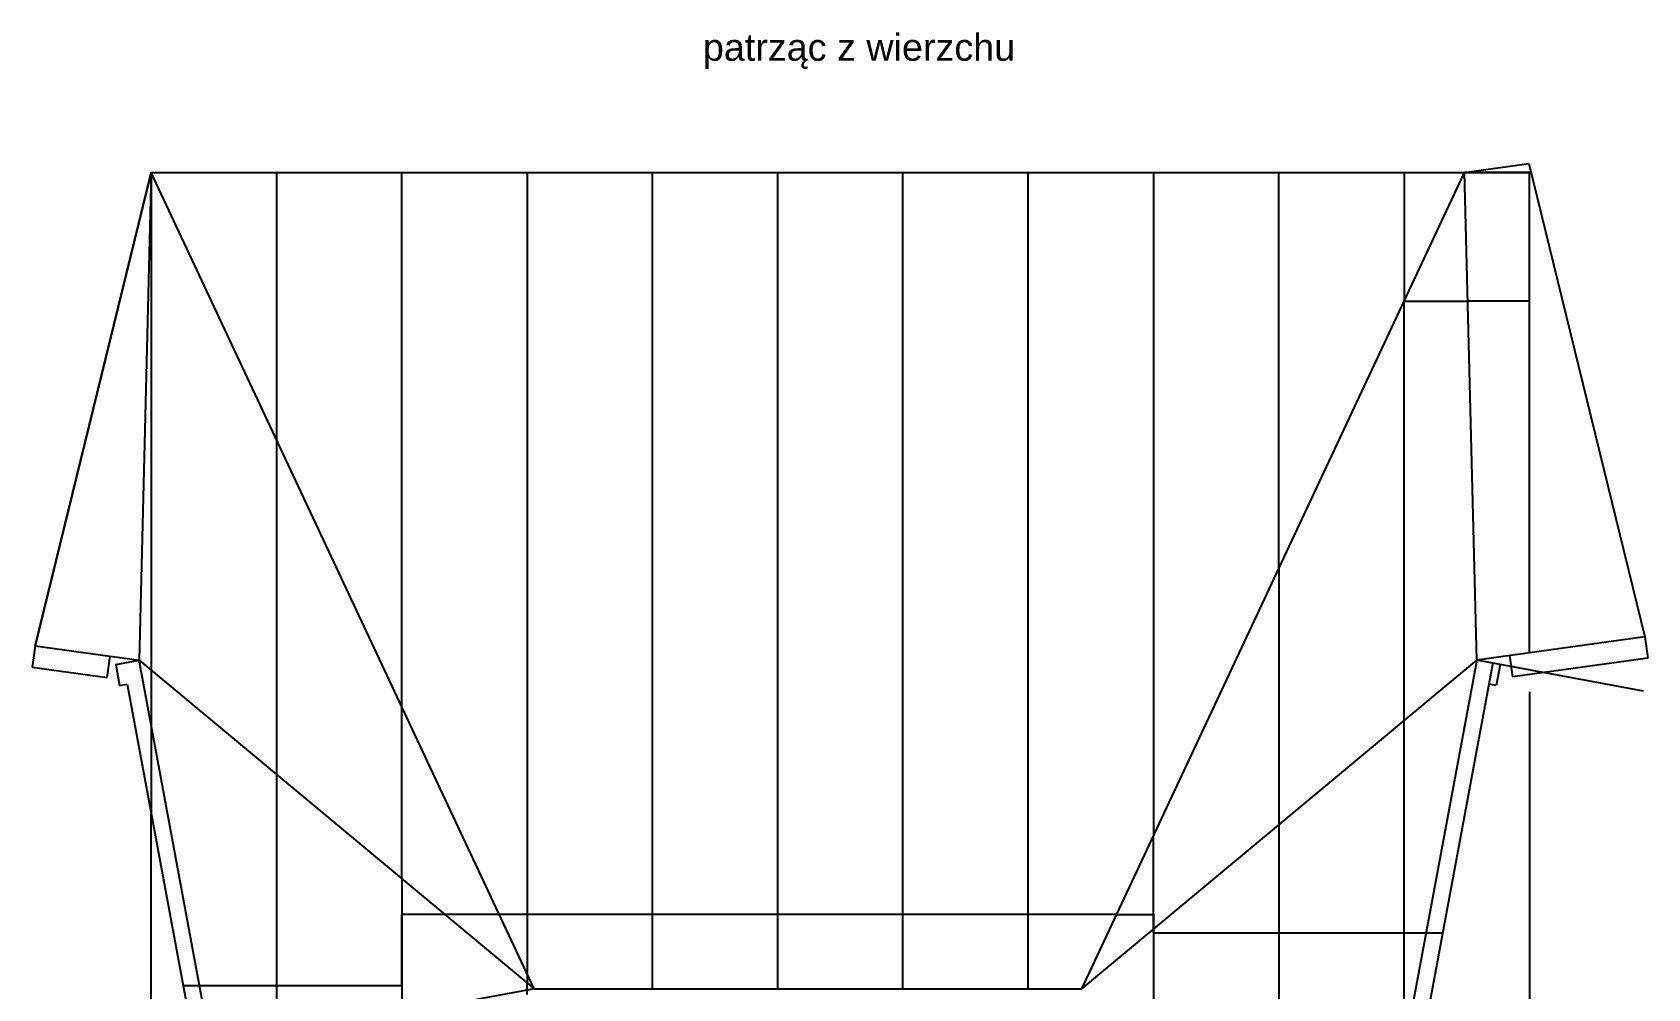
# Model space of a CAD drawing. Header units: millimetres. Extents: x -1487 to 2622, y -1920 to 1543.
# Drawn here: x -110 to 1386, y -756 to 130 of the extents above; entities that cross this region are included whole.
import ezdxf

# ---------------------------------------------------------------- set-up
doc = ezdxf.new("R2010")
doc.units = ezdxf.units.MM
for name, color, linetype in [('+bryła6', 122, 'Continuous'), ('+kalenica główna', 70, 'Continuous'), ('literki', 7, 'Continuous')]:
    doc.layers.add(name, color=color, linetype=linetype)
doc.layers.add('+szwy5.s', color=170, linetype='Continuous', transparency=0.6)
doc.layers.add('obecna przycieta szmata', color=211, linetype='Continuous', transparency=0.6)
doc.styles.get("Standard").update_dxf_attribs({"font": 'arial.ttf'})

msp = doc.modelspace()

# ---------------------------------------------------------------- linework, layer by layer
at = {"layer": '+bryła6', "transparency": 33554687, "extrusion": (-0.398949, 0.723319, 0.563604)}
for p, q in [((0, 0), (-11.297, -451.401)), ((-11.297, -451.401), (354.5, -755.646, 0))]:
    msp.add_line(p, q, dxfattribs=at)
at = {"layer": '+bryła6', "transparency": 33554687, "extrusion": (3.50499e-11, 0.91048, 0.413554)}
for p, q in [((354.5, -755.646), (0, 0)), ((861.5, -755.646), (1216, 0))]:
    msp.add_line(p, q, dxfattribs=at)
at = {"layer": '+bryła6', "transparency": 33554687, "extrusion": (-0.008326, 0.060355, 0.998142)}
for p, q in [((1216, 0), (1275.437, 8.2, 0)), ((1382.824, -429.945, 0), (1227.297, -451.401, 0))]:
    msp.add_line(p, q, dxfattribs=at)
at = {"layer": '+bryła6', "transparency": 33554687}
for p, q in [((1275.437, 8.2, 0), (1382.824, -429.945, 0)), ((354.5, -755.646), (861.5, -755.646))]:
    msp.add_line(p, q, dxfattribs=at)
at = {"layer": '+bryła6', "transparency": 33554687, "extrusion": (0.098073, 0.71088, 0.696442)}
for q in [(0, 0), (-11.297, -451.401)]:
    msp.add_line((-107.387, -438.145), q, dxfattribs=at)
at = {"layer": '+bryła6', "transparency": 33554687, "extrusion": (0.674861, 0.077452, 0.733869)}
msp.add_line((1227.297, -451.401, 0), (1216, 0), dxfattribs=at)
at = {"layer": '+bryła6', "transparency": 33554687, "extrusion": (-0.135099, 0.726413, 0.673849)}
msp.add_line((55.625, -811.231), (-11.297, -451.401), dxfattribs=at)
at = {"layer": '+bryła6', "transparency": 33554687, "extrusion": (0.398949, 0.723319, 0.563604)}
msp.add_line((861.5, -755.646, 0), (1227.297, -451.401, 0), dxfattribs=at)
at = {"layer": '+bryła6', "transparency": 33554687, "extrusion": (0.135099, 0.726413, 0.673849)}
for p, q in [((1227.297, -451.401, 0), (1160.375, -811.231, 0)), ((1381.65, -480.108, 0), (1227.297, -451.401, 0))]:
    msp.add_line(p, q, dxfattribs=at)
at = {"layer": '+bryła6', "transparency": 33554687, "extrusion": (2.90577e-13, -1.56928e-12, -1)}
msp.add_line((354.5, -755.646), (40.878, -813.974), dxfattribs=at)
at = {"layer": '+kalenica główna', "transparency": 33554687, "extrusion": (3.50499e-11, 0.91048, 0.413554)}
msp.add_line((0, 0), (1276, 0), dxfattribs=at)
at = {"layer": '+kalenica główna', "transparency": 33554687}
msp.add_line((1216, 0), (1275.437, 8.2, 0), dxfattribs=at)
at = {"layer": '+szwy5.s', "transparency": 33554687, "extrusion": (1.47296e-11, -1.47679e-12, -1)}
for p, q in [((0, 0), (0, -460.797, 0)), ((116, -247.263, 0), (116, -557.278, 0)), ((232, -653.759, 0), (232, -494.527, 0)), ((348, -741.79, 0), (348, -750.239, 0))]:
    msp.add_line(p, q, dxfattribs=at)
at = {"layer": '+szwy5.s', "transparency": 33554687, "extrusion": (-0.098073, 0.71088, 0.696442)}
msp.add_line((1275.437, 8.2, 0), (1382.824, -429.945, 0), dxfattribs=at)
at = {"layer": '+szwy5.s', "transparency": 33554687}
for p, q in [((1276, 0, 0), (1277.438, 0.036, 0)), ((1276, 0, 0), (1216, 0)), ((1276, -444.682, 0), (1276, 0, 0)), ((1382.824, -429.945, 0), (1385.557, -449.757, 0)), ((-107.387, -438.145), (-110.12, -457.957, 0)), ((-40.777, -467.523), (-38.043, -447.711)), ((1260.739, -466.977, 0), (1258.006, -447.164, 0)), ((-110.12, -457.957, 0), (-40.777, -467.523)), ((-32.926, -455.424), (-29.269, -475.086)), ((0, -460.797, 0), (0, -594.178)), ((1242.044, -454.144, 0), (1174.391, -817.906, 0)), ((1248.926, -455.424, 0), (1245.269, -475.086)), ((1385.557, -449.757, 0), (1260.739, -466.977, 0)), ((-29.269, -475.086), (-22.387, -473.807)), ((1245.269, -475.086), (1238.387, -473.807)), ((1160, -815.23), (1160, -507.374, 0))]:
    msp.add_line(p, q, dxfattribs=at)
at = {"layer": '+szwy5.s', "transparency": 33554687, "extrusion": (-0.095179, -0.689907, 0.717613)}
msp.add_line((0, 0), (-107.387, -438.145), dxfattribs=at)
at = {"layer": '+szwy5.s', "transparency": 33554687, "extrusion": (-5.82956e-13, -1.1624e-13, -1)}
for p, q in [((116, 0), (116, -247.263)), ((232, -494.527), (232, 0)), ((348, 0), (348, -741.79)), ((464, -755.646), (464, 0)), ((580, 0), (580, -755.646)), ((696, -755.646), (696, 0)), ((812, -755.646), (812, 0))]:
    msp.add_line(p, q, dxfattribs=at)
at = {"layer": '+szwy5.s', "transparency": 33554687, "extrusion": (-3.58591e-11, -0.413554, 0.91048)}
for p, q in [((928, 0), (928, -613.895)), ((1044, -366.632), (1044, 0)), ((1160, 0), (1160, -119.369))]:
    msp.add_line(p, q, dxfattribs=at)
at = {"layer": '+szwy5.s', "transparency": 33554687, "extrusion": (-3.57814e-11, 8.30762e-12, -1)}
for p, q in [((1160, -507.374, 0), (1160, -119.369)), ((1044, -366.632, 0), (1044, -603.855)), ((928, -700.335, 0), (928, -613.895, 0))]:
    msp.add_line(p, q, dxfattribs=at)
at = {"layer": '+szwy5.s', "transparency": 33554559}
for p, q in [((1160, -119.369, 0), (1218.987, -119.369, 0)), ((1276, -119.369, 0), (1218.987, -119.369, 0)), ((0, -817.906, 0), (0, -594.178))]:
    msp.add_line(p, q, dxfattribs=at)
at = {"layer": '+szwy5.s', "transparency": 33554687, "extrusion": (4.14786e-13, 1.5401e-12, -1)}
msp.add_line((-32.926, -455.424), (-11.297, -451.401), dxfattribs=at)
at = {"layer": '+szwy5.s', "transparency": 33554687, "extrusion": (-4.77413e-13, -2.50704e-12, -1)}
for p, q in [((-22.387, -473.807), (41.609, -817.906)), ((116, -557.278), (116, -804.071, 0)), ((232, -653.759, 0), (232, -782.497, 0)), ((348, -760.923, 0), (348, -750.239, 0))]:
    msp.add_line(p, q, dxfattribs=at)
at = {"layer": '+szwy5.s', "transparency": 33554559, "extrusion": (-0.564058, 0.678173, 0.471084)}
msp.add_line((1276, -480.802, 0), (1276, -818.02, 0), dxfattribs=at)
at = {"layer": '+szwy5.s', "transparency": 33554687, "extrusion": (-3.55295e-11, -8.04759e-12, -1)}
for p, q in [((1044, -603.855, 0), (1044, -793.656, 0)), ((928, -700.335, 0), (928, -772.082, 0))]:
    msp.add_line(p, q, dxfattribs=at)
at = {"layer": 'obecna przycieta szmata', "transparency": 33554687}
for p, q in [((1216, 0), (1276, 0, 0)), ((271.967, -687), (231.834, -687)), ((231.834, -687), (231.834, -753)), ((893.704, -687), (322.296, -687)), ((231.834, -753), (29.538, -753))]:
    msp.add_line(p, q, dxfattribs=at)
at = {"layer": 'obecna przycieta szmata', "transparency": 33554687, "extrusion": (2.63743e-12, -1.37158e-11, -1)}
msp.add_line((322.296, -687, 0), (271.967, -687, 0), dxfattribs=at)
at = {"layer": 'obecna przycieta szmata', "transparency": 33554687, "extrusion": (-3.6244e-11, 7.91915e-12, -1)}
for p, q in [((893.704, -687, 0), (928, -687, 0)), ((928, -687, 0), (928, -700.335, 0))]:
    msp.add_line(p, q, dxfattribs=at)
at = {"layer": 'obecna przycieta szmata', "transparency": 33554687, "extrusion": (-4.66161e-11, 5.19366e-12, -1)}
for q in [(928, -700.335, 0), (1195.575, -704, 0)]:
    msp.add_line((928, -704, 0), q, dxfattribs=at)

# ---------------------------------------------------------------- texts
at = {"layer": 'literki', "transparency": 33554687}
msp.add_text('patrząc z wierzchu', height=25, dxfattribs=at).set_placement((510.754, 103.286))

doc.saveas('drawing.dxf')
